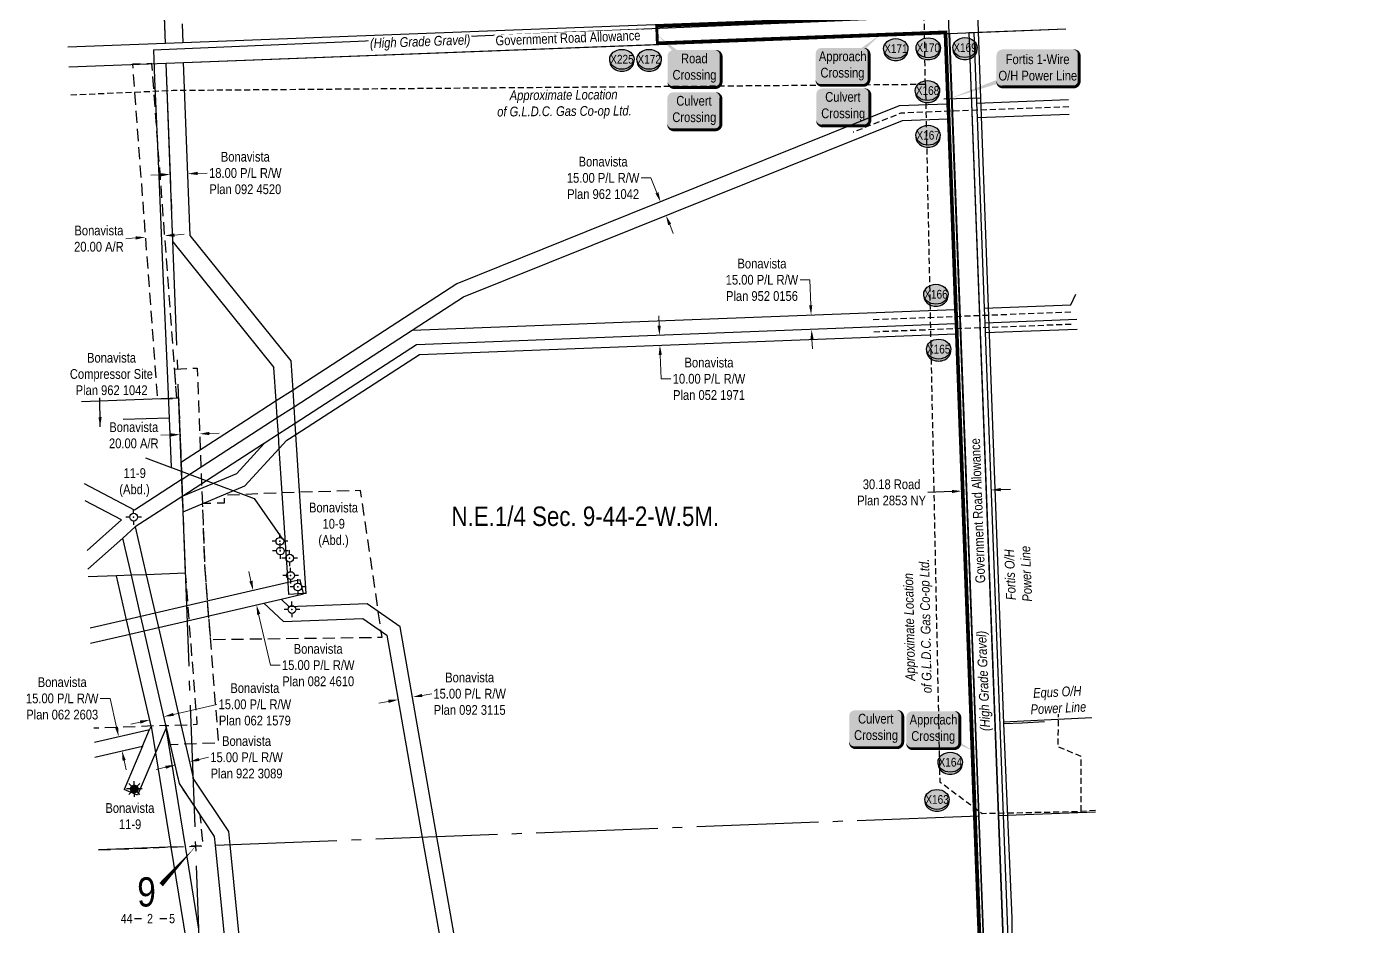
# Model space of a CAD drawing. Extents: x 683901 to 697439, y 5834844 to 5859401.
# Drawn here: x 686564 to 687942, y 5851086 to 5852010 of the extents above; entities that cross this region are included whole.
import ezdxf
from ezdxf.enums import TextEntityAlignment as Align

# ---------------------------------------------------------------- set-up
doc = ezdxf.new("R2010")
doc.units = 0
doc.header["$LTSCALE"] = 5
doc.header["$PDSIZE"] = 0.5
for name, pattern in [('foc-ACCESSROAD', [3.75, 2.5, -1.25]), ('foc-QUARTERLINE', [33, 25, -3, 2, -3]), ('UG_PIPE', [1.875, 1.25, -0.625])]:
    doc.linetypes.add(name, pattern=pattern)
doc.layers.get('Defpoints').update_dxf_attribs({"color": 9})
for name, color, linetype in [('10', 1, 'Continuous'), ('9', 3, 'Continuous'), ('AS-PIPE-UG', 44, 'UG_PIPE'), ('AS-PIPE-UG-T', 44, 'Continuous'), ('AS-POWER', 104, 'foc-POWER'), ('AS-POWER-T', 104, 'Continuous'), ('AS-TELEPHONE', 224, 'foc-TEL'), ('C-SYMBOL', 7, 'Continuous'), ('CG-NOTES', 7, 'Continuous'), ('F-AR', 190, 'foc-ACCESSROAD'), ('F-RW', 190, 'Continuous'), ('F-WS', 190, 'foc-ACCESSROAD'), ('F-WS-S', 190, 'Continuous'), ('L-QSEC', 8, 'foc-QUARTERLINE'), ('L-ROAD-T', 7, 'Continuous'), ('L-SEC', 7, 'Continuous'), ('L-SECLBL', 7, 'Continuous'), ('L-TITLEDB', 4, 'Continuous'), ('L-TITLEDB-T', 4, 'Continuous'), ('P-CROSSINGS', 250, 'Continuous')]:
    doc.layers.add(name, color=color, linetype=linetype)
for name, color, linetype, lineweight in [('F-AR-T', 190, 'Continuous', 9), ('F-RW-T', 190, 'Continuous', 9), ('F-WS-T', 190, 'Continuous', 9), ('T-TEXT', 48, 'Continuous', 18)]:
    doc.layers.add(name, color=color, linetype=linetype, lineweight=lineweight)
doc.layers.add('oil_and_gas_wells_pt', color=7, linetype='Continuous', true_color=0xfc3d16)
doc.layers.add('P-PROPOSED-WL4', color=7, linetype='Continuous', true_color=0x5b5bc8)
doc.styles.add('175L', font='ARIALN.TTF', dxfattribs={"height": 20})
doc.styles.add('80', font='ARIALN.TTF', dxfattribs={"height": 10})
doc.styles.add('80CG', font='ARIALN.TTF', dxfattribs={"height": 10})
doc.styles.add('80L', font='ARIALN.TTF', dxfattribs={"height": 10})
doc.styles.add('80LS', font='ARIALNI.TTF', dxfattribs={"height": 10})
doc.styles.add('Crossing', font='ARIALN.TTF', dxfattribs={"height": 10})
doc.styles.add('foc-LtypeFont', font='ARIALN.TTF', dxfattribs={"height": 7.35})
doc.styles.add('SIMPLEX', font='ARIALN.TTF')
doc.linetypes.add('foc-POWER', pattern='A,6,-1,["P",foc-LtypeFont,S=0.2,R=0,X=-0.625,Y=-0.75],-1.24,4', length=12.24)
doc.linetypes.add('foc-TEL', pattern='A,2,-1,["T",foc-LtypeFont,S=0.2,R=0,X=-0.425,Y=-0.75],-1.24,8', length=12.24)
doc.linetypes.add('foc-TEL-NOLINE', pattern='A,0,-2,["T",foc-LtypeFont,S=0.2,R=0,X=-0.425,Y=-0.75],-10.24', length=12.24)
doc.dimstyles.new('Compass 5 000', dxfattribs={"dimscale": 5, "dimtxt": 9, "dimasz": 2, "dimexe": 0.2, "dimexo": 0.0625, "dimgap": 0.5, "dimtad": 0, "dimtih": 1, "dimtoh": 1, "dimzin": 0, "dimdsep": 46, "dimtxsty": '80CG', "dimcen": 0.1, "dimse1": 1, "dimse2": 1, "dimclrd": 256, "dimclrt": 256, "dimaunit": 1, "dimadec": 4, "dimazin": 0, "dimtfac": 0.06, "dimtofl": 0, "dimtmove": 0, "dimatfit": 1, "dimfxl": 0.2, "dimtolj": 1, "dimtzin": 0, "dimlwd": -1, "dimarcsym": 0})

# ---------------------------------------------------------------- blocks, each defined once
blk = doc.blocks.new('L-SECLBL')
at = {"layer": '9', "color": 7}
for p, q in [((-5.1, -27.8), (-12.3, -27.8)), ((20.7, -27.8), (13.5, -27.8))]:
    blk.add_line(p, q, dxfattribs=at)
at = {"layer": '10', "color": 2, "style": 'SIMPLEX'}
blk.add_attdef('SEC', text='', height=30, dxfattribs=at).set_placement((0, 0), align=Align.MIDDLE)
at = {"layer": '10', "color": 5, "style": '80L'}
blk.add_attdef('TWP', text='', height=9.5, dxfattribs=at).set_placement((-14.4, -27.4), align=Align.MIDDLE_RIGHT)
blk.add_attdef('RGE', text='', height=9.5, dxfattribs=at).set_placement((3.6, -27.4), align=Align.MIDDLE_CENTER)
blk.add_attdef('MER', text='', height=9.5, dxfattribs=at).set_placement((23.2, -27.4), align=Align.MIDDLE_LEFT)
blk = doc.blocks.new('*U938')
h = blk.add_hatch(color=59)
edge = h.paths.add_edge_path()
edge.add_line((-21.5, -20), (21.5, -20))
edge.add_arc((21.5, -14), 6, 270, 360)
edge.add_line((27.5, -14), (27.5, 12.5))
edge.add_arc((21.5, 12.5), 6, 0, 90)
edge.add_line((21.5, 18.5), (-21.5, 18.5))
edge.add_arc((-21.5, 12.5), 6, 90, 180)
edge.add_line((-27.5, 12.5), (-27.5, -14))
edge.add_arc((-21.5, -14), 6, 180, 270)
at = {"color": 1, "flags": 128}
blk.add_lwpolyline([(-38.4, 34.4, 0, 7.5, 0), (0, 0, 0, 0, 0)], format="xyseb", dxfattribs=at)
blk.add_lwpolyline([(-21.5, -20, 3, 3, 0), (21.5, -20, 3, 3, 0.414214), (27.5, -14, 3, 3, 0), (27.5, 12.5, 3, 0, 0.414214), (21.5, 18.5, 0, 0, 0), (-21.5, 18.5, 0, 0, 0.414214), (-27.5, 12.5, 0, 0, 0), (-27.5, -14, 0, 3, 0.414214)], format="xyseb", close=True, dxfattribs=at)
at = {"color": 1, "style": '80'}
blk.add_attdef('ENTER_TEXT_001', (-36, -5), '', height=10, dxfattribs=at)
blk = doc.blocks.new('*U939')
h = blk.add_hatch(color=254)
edge = h.paths.add_edge_path()
edge.add_line((-21.5, -20), (21.5, -20))
edge.add_arc((21.5, -14), 6, 270, 360)
edge.add_line((27.5, -14), (27.5, 12.5))
edge.add_arc((21.5, 12.5), 6, 0, 90)
edge.add_line((21.5, 18.5), (-21.5, 18.5))
edge.add_arc((-21.5, 12.5), 6, 90, 180)
edge.add_line((-27.5, 12.5), (-27.5, -14))
edge.add_arc((-21.5, -14), 6, 180, 270)
at = {"color": 160, "flags": 128}
blk.add_lwpolyline([(-21.5, -20, 3, 3, 0), (21.5, -20, 3, 3, 0.414214), (27.5, -14, 3, 3, 0), (27.5, 12.5, 3, 0, 0.414214), (21.5, 18.5, 0, 0, 0), (-21.5, 18.5, 0, 0, 0.414214), (-27.5, 12.5, 0, 0, 0), (-27.5, -14, 0, 3, 0.414214)], format="xyseb", close=True, dxfattribs=at)
at = {"color": 160, "style": '80'}
blk.add_attdef('ENTER_TEXT_001', (-26.8, -4.9), '', height=10, dxfattribs=at)
blk = doc.blocks.new('*U940')
h = blk.add_hatch(color=59)
edge = h.paths.add_edge_path()
edge.add_line((-21.5, -20), (21.5, -20))
edge.add_arc((21.5, -14), 6, 270, 360)
edge.add_line((27.5, -14), (27.5, 12.5))
edge.add_arc((21.5, 12.5), 6, 0, 90)
edge.add_line((21.5, 18.5), (-21.5, 18.5))
edge.add_arc((-21.5, 12.5), 6, 90, 180)
edge.add_line((-27.5, 12.5), (-27.5, -14))
edge.add_arc((-21.5, -14), 6, 180, 270)
at = {"color": 1, "flags": 128}
blk.add_lwpolyline([(39.3, 32.3, 0, 7.5, 0), (0, 0, 0, 0, 0)], format="xyseb", dxfattribs=at)
blk.add_lwpolyline([(-21.5, -20, 3, 3, 0), (21.5, -20, 3, 3, 0.414214), (27.5, -14, 3, 3, 0), (27.5, 12.5, 3, 0, 0.414214), (21.5, 18.5, 0, 0, 0), (-21.5, 18.5, 0, 0, 0.414214), (-27.5, 12.5, 0, 0, 0), (-27.5, -14, 0, 3, 0.414214)], format="xyseb", close=True, dxfattribs=at)
at = {"color": 1, "style": '80'}
blk.add_attdef('ENTER_TEXT_001', (-36, -5), '', height=10, dxfattribs=at)
blk = doc.blocks.new('*U957')
h = blk.add_hatch(color=254)
edge = h.paths.add_edge_path()
edge.add_line((-21.5, -20), (21.5, -20))
edge.add_arc((21.5, -14), 6, 270, 360)
edge.add_line((27.5, -14), (27.5, 12.5))
edge.add_arc((21.5, 12.5), 6, 0, 90)
edge.add_line((21.5, 18.5), (-21.5, 18.5))
edge.add_arc((-21.5, 12.5), 6, 90, 180)
edge.add_line((-27.5, 12.5), (-27.5, -14))
edge.add_arc((-21.5, -14), 6, 180, 270)
at = {"color": 160, "flags": 128}
blk.add_lwpolyline([(-21.5, -20, 3, 3, 0), (21.5, -20, 3, 3, 0.414214), (27.5, -14, 3, 3, 0), (27.5, 12.5, 3, 0, 0.414214), (21.5, 18.5, 0, 0, 0), (-21.5, 18.5, 0, 0, 0.414214), (-27.5, 12.5, 0, 0, 0), (-27.5, -14, 0, 3, 0.414214)], format="xyseb", close=True, dxfattribs=at)
at = {"color": 160, "style": '80'}
blk.add_attdef('ENTER_TEXT_001', (-26.8, -4.9), '', height=10, dxfattribs=at)
blk = doc.blocks.new('*U958')
h = blk.add_hatch(color=59)
edge = h.paths.add_edge_path()
edge.add_line((-21.5, -20), (21.5, -20))
edge.add_arc((21.5, -14), 6, 270, 360)
edge.add_line((27.5, -14), (27.5, 12.5))
edge.add_arc((21.5, 12.5), 6, 0, 90)
edge.add_line((21.5, 18.5), (-21.5, 18.5))
edge.add_arc((-21.5, 12.5), 6, 90, 180)
edge.add_line((-27.5, 12.5), (-27.5, -14))
edge.add_arc((-21.5, -14), 6, 180, 270)
at = {"color": 1, "flags": 128}
blk.add_lwpolyline([(-21.5, -20, 3, 3, 0), (21.5, -20, 3, 3, 0.414214), (27.5, -14, 3, 3, 0), (27.5, 12.5, 3, 0, 0.414214), (21.5, 18.5, 0, 0, 0), (-21.5, 18.5, 0, 0, 0.414214), (-27.5, 12.5, 0, 0, 0), (-27.5, -14, 0, 3, 0.414214)], format="xyseb", close=True, dxfattribs=at)
blk.add_lwpolyline([(41.5, -22.5, 0, 7.5, 0), (0, 0, 0, 0, 0)], format="xyseb", dxfattribs=at)
at = {"color": 1, "style": '80'}
blk.add_attdef('ENTER_TEXT_001', (-36, -5), '', height=10, dxfattribs=at)
blk = doc.blocks.new('*U959')
h = blk.add_hatch(color=254)
edge = h.paths.add_edge_path()
edge.add_line((-21.5, -20), (21.5, -20))
edge.add_arc((21.5, -14), 6, 270, 360)
edge.add_line((27.5, -14), (27.5, 12.5))
edge.add_arc((21.5, 12.5), 6, 0, 90)
edge.add_line((21.5, 18.5), (-21.5, 18.5))
edge.add_arc((-21.5, 12.5), 6, 90, 180)
edge.add_line((-27.5, 12.5), (-27.5, -14))
edge.add_arc((-21.5, -14), 6, 180, 270)
at = {"color": 160, "flags": 128}
blk.add_lwpolyline([(-21.5, -20, 3, 3, 0), (21.5, -20, 3, 3, 0.414214), (27.5, -14, 3, 3, 0), (27.5, 12.5, 3, 0, 0.414214), (21.5, 18.5, 0, 0, 0), (-21.5, 18.5, 0, 0, 0.414214), (-27.5, 12.5, 0, 0, 0), (-27.5, -14, 0, 3, 0.414214)], format="xyseb", close=True, dxfattribs=at)
at = {"color": 160, "style": '80'}
blk.add_attdef('ENTER_TEXT_001', (-26.8, -4.9), '', height=10, dxfattribs=at)
blk = doc.blocks.new('*D1161')
at = {"layer": 'Defpoints', "color": 0, "transparency": 16777216}
for p in [(686721.6, 5851593.8), (686721.7, 5851591.1), (686741.6, 5851594.5)]:
    blk.add_point(p, dxfattribs=at)
at = {"layer": 'F-AR-T', "transparency": 16777216}
for p, q in [((686711.8, 5851590.7), (686701.8, 5851590.3)), ((686751.7, 5851592.2), (686761.7, 5851592.6))]:
    blk.add_line(p, q, dxfattribs=at)
for points in [[(686711.7, 5851592.4), (686711.8, 5851589), (686721.7, 5851591.1)], [(686751.7, 5851593.9), (686751.8, 5851590.5), (686741.7, 5851591.8)]]:
    blk.add_solid(points, dxfattribs=at)
at = {"layer": 'F-AR-T', "transparency": 16777216, "insert": (686674, 5851590.3), "char_height": 10, "attachment_point": 5, "style": '80CG'}
blk.add_mtext('\\A1;Bonavista\\P20.00 A/R', dxfattribs=at)
blk = doc.blocks.new('*D1188')
at = {"layer": 'Defpoints', "color": 0, "transparency": 16777216}
for p in [(686711.4, 5851861.4), (686729.4, 5851862.1), (686729.5, 5851859)]:
    blk.add_point(p, dxfattribs=at)
at = {"layer": 'F-RW-T', "transparency": 16777216}
for p, q in [((686701.5, 5851857.9), (686691.6, 5851857.5)), ((686739.5, 5851859.4), (686749.5, 5851859.7))]:
    blk.add_line(p, q, dxfattribs=at)
for points in [[(686701.5, 5851859.6), (686701.6, 5851856.2), (686711.5, 5851858.3)], [(686739.5, 5851861), (686739.6, 5851857.7), (686729.5, 5851859)]]:
    blk.add_solid(points, dxfattribs=at)
at = {"layer": 'F-RW-T', "transparency": 16777216, "insert": (686788.6, 5851859.7), "char_height": 10, "attachment_point": 5, "style": '80CG'}
blk.add_mtext('\\A1;Bonavista\\P18.00 P/L R/W\\PPlan 092 4520', dxfattribs=at)
blk = doc.blocks.new('*D1189')
at = {"layer": 'Defpoints', "color": 0, "transparency": 16777216}
for p in [(687215.2, 5851830), (687224.9, 5851833.9), (687230.5, 5851820)]:
    blk.add_point(p, dxfattribs=at)
at = {"layer": 'F-RW-T', "transparency": 16777216}
for p, q in [((687205.3, 5851854.7), (687195.3, 5851854.7)), ((687211.5, 5851839.3), (687205.3, 5851854.7)), ((687224.6, 5851806.8), (687228.3, 5851797.6))]:
    blk.add_line(p, q, dxfattribs=at)
for points in [[(687213.1, 5851839.9), (687210, 5851838.7), (687215.2, 5851830)], [(687226.1, 5851807.5), (687223, 5851806.2), (687220.8, 5851816.1)]]:
    blk.add_solid(points, dxfattribs=at)
at = {"layer": 'F-RW-T', "transparency": 16777216, "insert": (687156.2, 5851854.7), "char_height": 10, "attachment_point": 5, "style": '80CG'}
blk.add_mtext('\\A1;Bonavista\\P15.00 P/L R/W\\PPlan 962 1042', dxfattribs=at)
blk = doc.blocks.new('*D1190')
at = {"layer": 'Defpoints', "color": 0, "transparency": 16777216}
for p in [(687352.4, 5851713.3), (687369.9, 5851713.9), (687352.9, 5851698.3)]:
    blk.add_point(p, dxfattribs=at)
at = {"layer": 'F-RW-T', "transparency": 16777216}
for p, q in [((687368.5, 5851750), (687358.5, 5851750)), ((687369.5, 5851723.9), (687368.5, 5851750)), ((687370.8, 5851689), (687371.2, 5851679))]:
    blk.add_line(p, q, dxfattribs=at)
for points in [[(687371.1, 5851724), (687367.8, 5851723.9), (687369.9, 5851713.9)], [(687372.5, 5851689), (687369.2, 5851688.9), (687370.4, 5851699)]]:
    blk.add_solid(points, dxfattribs=at)
at = {"layer": 'F-RW-T', "transparency": 16777216, "insert": (687319.4, 5851750), "char_height": 10, "attachment_point": 5, "style": '80CG'}
blk.add_mtext('\\A1;Bonavista\\P15.00 P/L R/W\\PPlan 952 0156', dxfattribs=at)
blk = doc.blocks.new('*D1191')
at = {"layer": 'Defpoints', "color": 0, "transparency": 16777216}
for p in [(687240.1, 5851693.9), (687240.5, 5851683.9), (687214.5, 5851682.9)]:
    blk.add_point(p, dxfattribs=at)
at = {"layer": 'F-RW-T', "transparency": 16777216}
for p, q in [((687213.8, 5851702.9), (687213.4, 5851712.9)), ((687214.9, 5851673), (687215.9, 5851648.3)), ((687215.9, 5851648.3), (687225.9, 5851648.3))]:
    blk.add_line(p, q, dxfattribs=at)
for points in [[(687215.4, 5851703), (687212.1, 5851702.9), (687214.2, 5851692.9)], [(687216.6, 5851673), (687213.3, 5851672.9), (687214.5, 5851682.9)]]:
    blk.add_solid(points, dxfattribs=at)
at = {"layer": 'F-RW-T', "transparency": 16777216, "insert": (687265, 5851648.3), "char_height": 10, "attachment_point": 5, "style": '80CG'}
blk.add_mtext('\\A1;Bonavista\\P10.00 P/L R/W\\PPlan 052 1971', dxfattribs=at)
blk = doc.blocks.new('*D1192')
at = {"layer": 'Defpoints', "color": 0, "transparency": 16777216}
for p in [(686946.7, 5851312.1), (686960.4, 5851321.3), (686961.5, 5851314.7)]:
    blk.add_point(p, dxfattribs=at)
at = {"layer": 'F-RW-T', "transparency": 16777216}
for p, q in [((686935.7, 5851317), (686925.9, 5851315.3)), ((686970.2, 5851323), (686980.1, 5851324.8))]:
    blk.add_line(p, q, dxfattribs=at)
for points in [[(686935.4, 5851318.6), (686936, 5851315.4), (686945.6, 5851318.7)], [(686969.9, 5851324.7), (686970.5, 5851321.4), (686960.4, 5851321.3)]]:
    blk.add_solid(points, dxfattribs=at)
at = {"layer": 'F-RW-T', "transparency": 16777216, "insert": (687019.1, 5851324.8), "char_height": 10, "attachment_point": 5, "style": '80CG'}
blk.add_mtext('\\A1;Bonavista\\P15.00 P/L R/W\\PPlan 092 3115', dxfattribs=at)
blk = doc.blocks.new('*D1193')
at = {"layer": 'Defpoints', "color": 0, "transparency": 16777216}
for p in [(686761.2, 5851422.6), (686800.1, 5851416.1), (686764.6, 5851407.9)]:
    blk.add_point(p, dxfattribs=at)
at = {"layer": 'F-RW-T', "transparency": 16777216}
for p, q in [((686794.4, 5851440.5), (686792.2, 5851450.3)), ((686802.3, 5851406.4), (686814.4, 5851354.2)), ((686814.4, 5851354.2), (686824.4, 5851354.2))]:
    blk.add_line(p, q, dxfattribs=at)
for points in [[(686796, 5851440.9), (686792.8, 5851440.1), (686796.7, 5851430.8)], [(686804, 5851406.8), (686800.7, 5851406), (686800.1, 5851416.1)]]:
    blk.add_solid(points, dxfattribs=at)
at = {"layer": 'F-RW-T', "transparency": 16777216, "insert": (686863.5, 5851354.2), "char_height": 10, "attachment_point": 5, "style": '80CG'}
blk.add_mtext('\\A1;Bonavista\\P15.00 P/L R/W\\PPlan 082 4610', dxfattribs=at)
blk = doc.blocks.new('*D1194')
at = {"layer": 'Defpoints', "color": 0, "transparency": 16777216}
for p in [(686730.6, 5851258), (686715.8, 5851254.5), (686731.3, 5851255)]:
    blk.add_point(p, dxfattribs=at)
at = {"layer": 'F-RW-T', "transparency": 16777216}
for p, q in [((686741.1, 5851257.3), (686750.8, 5851259.5)), ((686706.7, 5851249.3), (686697, 5851247.1))]:
    blk.add_line(p, q, dxfattribs=at)
for points in [[(686740.7, 5851258.9), (686741.4, 5851255.7), (686731.3, 5851255)], [(686706.4, 5851250.9), (686707.1, 5851247.7), (686716.5, 5851251.6)]]:
    blk.add_solid(points, dxfattribs=at)
at = {"layer": 'F-RW-T', "transparency": 16777216, "insert": (686789.9, 5851259.5), "char_height": 10, "attachment_point": 5, "style": '80CG'}
blk.add_mtext('\\A1;Bonavista\\P15.00 P/L R/W\\PPlan 922 3089', dxfattribs=at)
blk = doc.blocks.new('*D1195')
at = {"layer": 'Defpoints', "color": 0, "transparency": 16777216}
for p in [(686685, 5851321.5), (686699.6, 5851324.8), (686705, 5851301.3)]:
    blk.add_point(p, dxfattribs=at)
at = {"layer": 'F-RW-T', "transparency": 16777216}
for p, q in [((686714.7, 5851303.6), (686759.3, 5851313.9)), ((686680.6, 5851295.7), (686670.9, 5851293.5))]:
    blk.add_line(p, q, dxfattribs=at)
for points in [[(686680.3, 5851297.3), (686681, 5851294.1), (686690.4, 5851298)], [(686714.4, 5851305.2), (686715.1, 5851302), (686705, 5851301.3)]]:
    blk.add_solid(points, dxfattribs=at)
at = {"layer": 'F-RW-T', "transparency": 16777216, "insert": (686798.4, 5851313.9), "char_height": 10, "attachment_point": 5, "style": '80CG'}
blk.add_mtext('\\A1;Bonavista\\P15.00 P/L R/W\\PPlan 062 1579', dxfattribs=at)
blk = doc.blocks.new('*D1307')
at = {"layer": 'Defpoints', "color": 0, "transparency": 16777216}
for p in [(686685.9, 5851793.8), (686686.1, 5851791.6), (686706, 5851793.1)]:
    blk.add_point(p, dxfattribs=at)
at = {"layer": 'F-RW-T', "transparency": 16777216}
for p, q in [((686715.8, 5851796), (686725.8, 5851796.8)), ((686675.9, 5851793), (686666, 5851792.3))]:
    blk.add_line(p, q, dxfattribs=at)
for points in [[(686675.8, 5851794.7), (686676.1, 5851791.4), (686685.9, 5851793.8)], [(686715.7, 5851797.7), (686715.9, 5851794.4), (686705.8, 5851795.3)]]:
    blk.add_solid(points, dxfattribs=at)
at = {"layer": 'F-RW-T', "transparency": 16777216, "insert": (686638.2, 5851792.3), "char_height": 10, "attachment_point": 5, "style": '80CG'}
blk.add_mtext('\\A1;Bonavista\\P20.00 A/R', dxfattribs=at)
blk = doc.blocks.new('*D1337')
at = {"layer": 'Defpoints', "color": 0, "transparency": 16777216}
for p in [(686649.3, 5851278.7), (686658.5, 5851280.8), (686652.7, 5851264)]:
    blk.add_point(p, dxfattribs=at)
at = {"layer": 'F-RW-T', "transparency": 16777216}
for p, q in [((686649.6, 5851320), (686639.6, 5851320)), ((686656.3, 5851290.5), (686649.6, 5851320)), ((686664.1, 5851256.4), (686666.3, 5851246.7))]:
    blk.add_line(p, q, dxfattribs=at)
for points in [[(686657.9, 5851290.9), (686654.7, 5851290.2), (686658.5, 5851280.8)], [(686665.7, 5851256.8), (686662.5, 5851256), (686661.9, 5851266.2)]]:
    blk.add_solid(points, dxfattribs=at)
at = {"layer": 'F-RW-T', "transparency": 16777216, "insert": (686600.5, 5851320), "char_height": 10, "attachment_point": 5, "style": '80CG'}
blk.add_mtext('\\A1;Bonavista\\P15.00 P/L R/W\\PPlan 062 2603', dxfattribs=at)
blk = doc.blocks.new('*D1122')
at = {"layer": 'Defpoints', "color": 0, "transparency": 16777216}
for p in [(687524.4, 5851540.1), (687524.7, 5851533), (687554.5, 5851541.3)]:
    blk.add_point(p, dxfattribs=at)
at = {"layer": 'L-TITLEDB-T', "transparency": 16777216}
for p, q in [((687514.7, 5851532.6), (687489.9, 5851531.6)), ((687564.8, 5851534.5), (687574.8, 5851534.9))]:
    blk.add_line(p, q, dxfattribs=at)
for points in [[(687514.6, 5851534.2), (687514.7, 5851530.9), (687524.7, 5851533)], [(687564.7, 5851536.2), (687564.8, 5851532.8), (687554.8, 5851534.1)]]:
    blk.add_solid(points, dxfattribs=at)
at = {"layer": 'L-TITLEDB-T', "transparency": 16777216, "insert": (687452.6, 5851531.6), "char_height": 10, "attachment_point": 5, "style": '80CG'}
blk.add_mtext('\\A1;30.18 Road\\PPlan 2853 NY', dxfattribs=at)
blk = doc.blocks.new('*U885')
h = blk.add_hatch(color=255)
edge = h.paths.add_edge_path()
edge.add_line((-36.5, -20), (36.5, -20))
edge.add_arc((36.5, -14), 6, 270, 360)
edge.add_line((42.5, -14), (42.5, 12.5))
edge.add_arc((36.5, 12.5), 6, 0, 90)
edge.add_line((36.5, 18.5), (-36.5, 18.5))
edge.add_arc((-36.5, 12.5), 6, 90, 180)
edge.add_line((-42.5, 12.5), (-42.5, -14))
edge.add_arc((-36.5, -14), 6, 180, 270)
at = {"color": 104, "flags": 128}
blk.add_lwpolyline([(-36.5, -20, 3, 3, 0), (36.5, -20, 3, 3, 0.414214), (42.5, -14, 3, 3, 0), (42.5, 12.5, 3, 0, 0.414214), (36.5, 18.5, 0, 0, 0), (-36.5, 18.5, 0, 0, 0.414214), (-42.5, 12.5, 0, 0, 0), (-42.5, -14, 0, 3, 0.414214)], format="xyseb", close=True, dxfattribs=at)
blk.add_lwpolyline([(-92.3, -32.5, 0, 7.5, 0), (0, 0, 0, 0, 0)], format="xyseb", dxfattribs=at)
at = {"color": 104, "style": '80'}
blk.add_attdef('ENTER_TEXT_001', (-26.8, -4.9), '', height=10, dxfattribs=at)
blk = doc.blocks.new('xing2')
h = blk.add_hatch(color=50)
h.dxf.hatch_style = 1
edge = h.paths.add_edge_path()
edge.add_ellipse((0, 0), major_axis=(-12.5, 0), ratio=0.816297, start_angle=0, end_angle=360)
h = blk.add_hatch(color=250)
h.dxf.hatch_style = 1
edge = h.paths.add_edge_path()
edge.add_ellipse((0, -2), major_axis=(-12.5, 0), ratio=0.816297, start_angle=0, end_angle=180)
edge.add_line((12.5, -2), (12.5, 0))
edge.add_ellipse((0, 0), major_axis=(-12.5, 0), ratio=0.816297, start_angle=0, end_angle=180, ccw=False)
edge.add_line((-12.5, 0), (-12.5, -2))
at = {"color": 250}
blk.add_ellipse((0, 0), major_axis=(-12.5, 0), ratio=0.816297, dxfattribs=at)
blk.add_ellipse((0, -2), major_axis=(-12.5, 0), ratio=0.816297, start_param=0, end_param=3.141593, dxfattribs=at)
at = {"color": 250, "style": 'Crossing'}
blk.add_attdef('CROSSING', text='', height=9, dxfattribs=at).set_placement((0.1, 0), align=Align.MIDDLE_CENTER)
at = {"color": 250, "style": 'Crossing', "flags": 1}
for tag, p in [('OWNER', (0.1, -12.5)), ('DESCRIPTION', (0.1, -25.8)), ('LOCATION', (0.1, -39.3)), ('DWG_REF', (0.1, -52.8))]:
    blk.add_attdef(tag, text='', height=9, dxfattribs=at).set_placement(p, align=Align.MIDDLE_CENTER)
blk = doc.blocks.new('GAS')
h = blk.add_hatch(color=255)
h.dxf.hatch_style = 1
edge = h.paths.add_edge_path()
edge.add_arc((0, 0), 0.9, 0, 360)
for p, q in [((-0.81, 0), (-1.62, 0)), ((-0.57, 0.57), (-1.14, 1.14)), ((0, 0.81), (0, 1.62)), ((0.57, 0.57), (1.14, 1.14)), ((1.62, 0), (0.81, 0)), ((-0.57, -0.57), (-1.14, -1.14)), ((0, -0.81), (0, -1.62)), ((1.14, -1.14), (0.57, -0.57))]:
    blk.add_line(p, q)
blk.add_circle((0, 0), 0.8)
blk = doc.blocks.new('GABD')
for p, q in [((-0.81, 0), (-1.62, 0)), ((0, 0.81), (0, 1.62)), ((1.62, 0), (0.81, 0)), ((0, -0.81), (0, -1.62))]:
    blk.add_line(p, q)
blk.add_circle((0, 0), 0.8)

msp = doc.modelspace()

# ---------------------------------------------------------------- linework, layer by layer
at = {"layer": 'AS-PIPE-UG', "flags": 128}
for points in [[(687487.316, 5851950.641), (687485.809, 5852038.927), (687474.938, 5852044.042), (687449.023, 5852163.222), (687432.845, 5852252.646), (687419.733, 5852337.27), (687394.789, 5852445.998), (687397.207, 5852502.013), (687415.512, 5852623.435), (687430.963, 5852816.197), (687419.712, 5852882.324), (687421.838, 5852921.086), (687391.913, 5853037.853), (687385.724, 5853119.739), (687360.165, 5853213.278), (687378.302, 5853246.318)], [(687487.316, 5851950.641), (686714.593, 5851944.356), (686608.308, 5851939.667)], [(687487.316, 5851950.641), (687502.107, 5851234.407), (687545.547, 5851201.929), (687647.468, 5851203.982)], [(687634.729, 5851927.779), (687462.043, 5851921.229), (687413.248, 5851901.6)], [(687636.694, 5851716.746), (687433.515, 5851708.889)], [(687637.177, 5851704.255), (687433.998, 5851696.399)], [(687647.468, 5851203.982), (687647.408, 5851260.385), (687623.759, 5851270.275), (687624.272, 5851320.481)], [(687662.044, 5851204.949), (687647.468, 5851203.982)]]:
    msp.add_lwpolyline(points, dxfattribs=at)
at = {"layer": 'AS-POWER', "flags": 128}
for points in [[(687656.506, 5848783.799), (687655.405, 5848812.127), (687652.188, 5848898.122), (687650.894, 5848934.137), (687602.36, 5850389.725), (687597.744, 5850514.181), (687597.522, 5850520.208), (687592.664, 5850658.212), (687586.102, 5850725.644), (687579.522, 5850793.262), (687576.138, 5850936.908), (687576.447, 5851094.407), (687567.763, 5851294.202), (687558.624, 5851544.406), (687544.224, 5851936.64), (687541.111, 5852024.637), (687528.985, 5852367.433), (687528.84, 5852371.451), (687517.795, 5852677.411), (687517.672, 5852680.82), (687495.641, 5853240.726), (687462.27, 5854106.157), (687439.338, 5854726.119), (687419.519, 5855269.071)], [(686694.138, 5851986.377), (686798.684, 5851990.816), (686904.604, 5851995.314), (687010.546, 5851999.812), (687116.568, 5852004.314), (687222.674, 5852008.818), (687328.677, 5852013.321), (687434.603, 5852017.819), (687541.111, 5852024.637)], [(686694.138, 5851986.377), (686695.411, 5851956.484), (686699.666, 5851856.496), (686703.92, 5851756.508), (686708.174, 5851656.522), (686710.246, 5851607.833)], [(687544.224, 5851936.64), (687506.278, 5851935.588)], [(686710.246, 5851607.833), (686663.227, 5851606.532)], [(686710.246, 5851607.833), (686712.387, 5851557.538)], [(686686.056, 5851567.167), (686797.853, 5851525.38), (686826.729, 5851483.765)], [(687567.696, 5851296.031), (687658.433, 5851300.503)], [(687567.763, 5851294.202), (687586.702, 5851294.948)], [(687586.702, 5851294.948), (687609.645, 5851296.138)]]:
    msp.add_lwpolyline(points, dxfattribs=at)
at = {"layer": 'AS-TELEPHONE', "linetype": 'foc-TEL-NOLINE', "flags": 128}
for points in [[(687942.215, 5840672.176), (687910.849, 5841483.054), (687848.212, 5843112.381), (687786.621, 5844721.086), (687730.801, 5846190.68), (687715.753, 5846190.106), (687698.772, 5846639.392), (687713.735, 5846639.968), (687694.216, 5847153.865), (687690.774, 5847245.489), (687675.615, 5847244.884), (687667.977, 5847449.231), (687678.143, 5847449.762), (687683.095, 5847449.952), (687632.86, 5848787.367), (687572.447, 5850395.069), (687511.895, 5852003.159), (687450.353, 5853631.115), (687358.022, 5856062.335), (687265.59, 5858494.225), (687262.737, 5858568.877)], [(686607.198, 5851968.915), (686707.127, 5851972.683), (687511.895, 5852003.159), (687631.709, 5852007.719)]]:
    msp.add_lwpolyline(points, dxfattribs=at)
at = {"layer": 'F-AR', "flags": 128}
for points in [[(686718.304, 5851628.441), (686692.639, 5851972.15), (686672.64, 5851971.393), (686698.306, 5851627.666)], [(686716.069, 5851658.377), (686739.181, 5851659.272), (686747.013, 5851452.311), (686760.836, 5851274.284), (686711.671, 5851272.369), (686707.093, 5851292.206), (686739.287, 5851293.46), (686727.234, 5851448.685), (686720.452, 5851628.524), (686718.304, 5851628.441)]]:
    msp.add_lwpolyline(points, close=True, dxfattribs=at)
at = {"layer": 'F-RW', "flags": 128}
for points in [[(686677.383, 5852756.482), (686706.364, 5851992.783)], [(686723.604, 5852013.135), (686724.353, 5851993.468)], [(686731.97, 5851795.702), (686725.132, 5851973.366)], [(686714.239, 5851789.007), (686707.127, 5851972.683)], [(687539.787, 5851931.659), (687634.447, 5851935.264)], [(687460.446, 5851928.663), (687182.794, 5851816.966)], [(687509.646, 5851930.516), (687460.446, 5851928.663)], [(687540.36, 5851916.682), (687635.013, 5851920.284)], [(687188.419, 5851803.073), (687463.631, 5851913.784)], [(687463.631, 5851913.784), (687510.218, 5851915.54)], [(687182.794, 5851816.966), (687005.882, 5851745.805)], [(686835.639, 5851666.764), (686731.97, 5851795.702)], [(687012.826, 5851732.426), (687188.419, 5851803.073)], [(686714.239, 5851789.007), (686818.06, 5851659.923)], [(687005.882, 5851745.805), (686837.596, 5851636.836)], [(686959.869, 5851698.14), (687012.826, 5851732.426)], [(687636.866, 5851724.253), (687642.005, 5851735.257)], [(686959.869, 5851698.14), (687517.659, 5851719.626)], [(687547.806, 5851720.798), (687636.866, 5851724.253)], [(686838.713, 5851619.7), (686959.869, 5851698.14)], [(687518.223, 5851704.647), (686964.566, 5851683.318)], [(687548.38, 5851705.816), (687642.979, 5851709.484)], [(687548.76, 5851695.827), (687643.356, 5851699.5)], [(686967.693, 5851673.433), (687518.612, 5851694.659)], [(686964.566, 5851683.318), (686839.828, 5851602.565)], [(686840.612, 5851591.151), (686967.693, 5851673.433)], [(686820.297, 5851625.634), (686818.06, 5851659.923)], [(686837.596, 5851636.836), (686835.639, 5851666.764)], [(686720.452, 5851628.524), (686620.264, 5851624.644)], [(686727.234, 5851448.685), (686720.452, 5851628.524)], [(686837.596, 5851636.836), (686820.297, 5851625.634)], [(686838.713, 5851619.7), (686837.596, 5851636.836)], [(686820.297, 5851625.634), (686789.891, 5851605.946)], [(686821.415, 5851608.5), (686820.297, 5851625.634)], [(686821.415, 5851608.5), (686838.713, 5851619.7)], [(686839.828, 5851602.565), (686838.713, 5851619.7)], [(686789.891, 5851605.946), (686722.937, 5851562.656)], [(686723.596, 5851545.168), (686821.415, 5851608.5)], [(686822.533, 5851591.363), (686821.415, 5851608.5)], [(686839.828, 5851602.565), (686822.533, 5851591.363)], [(686840.612, 5851591.151), (686839.828, 5851602.565)], [(686822.533, 5851591.363), (686808.107, 5851582.023)], [(686823.495, 5851576.611), (686822.533, 5851591.363)], [(686831.338, 5851585.153), (686840.612, 5851591.151)], [(686851.228, 5851427.958), (686840.612, 5851591.151)], [(686806.184, 5851580.777), (686724.254, 5851527.735)], [(686808.107, 5851582.023), (686779.443, 5851550.805)], [(686788.267, 5851538.24), (686823.495, 5851576.611)], [(686808.107, 5851582.023), (686806.184, 5851580.777)], [(686823.495, 5851576.611), (686831.338, 5851585.153)], [(686832.472, 5851439.024), (686823.495, 5851576.611)], [(686779.443, 5851550.805), (686724.254, 5851527.735)], [(686674.691, 5851513.472), (686623.462, 5851540.399)], [(686723.596, 5851545.168), (686674.691, 5851513.472)], [(686724.858, 5851511.739), (686788.267, 5851538.24)], [(686661.302, 5851503.563), (686624.118, 5851523.108)], [(686724.254, 5851527.735), (686675.468, 5851496.116)], [(686626.054, 5851472.103), (686661.302, 5851503.563)], [(686675.468, 5851496.116), (686662.699, 5851484.724)], [(686675.468, 5851496.116), (686686.768, 5851447.137)], [(686662.699, 5851484.724), (686626.791, 5851452.685)], [(686671.506, 5851446.553), (686662.699, 5851484.724)], [(686656.244, 5851445.969), (686627.088, 5851444.854)], [(686671.506, 5851446.553), (686656.244, 5851445.969)], [(686666.678, 5851400.725), (686656.244, 5851445.969)], [(686686.768, 5851447.137), (686671.506, 5851446.553)], [(686681.296, 5851404.102), (686671.506, 5851446.553)], [(686727.234, 5851448.685), (686686.768, 5851447.137)], [(686686.768, 5851447.137), (686695.961, 5851407.49)], [(686832.472, 5851439.024), (686728.501, 5851415.007)], [(686845.06, 5851441.932), (686832.472, 5851439.024)], [(686833.271, 5851426.782), (686832.472, 5851439.024)], [(686848.332, 5851427.769), (686845.06, 5851441.932)], [(686807.636, 5851417.87), (686825.293, 5851421.926)], [(686825.293, 5851421.926), (686848.437, 5851427.317)], [(686833.602, 5851414.267), (686825.293, 5851421.926)], [(686848.332, 5851427.769), (686833.271, 5851426.782)], [(686851.228, 5851427.958), (686848.332, 5851427.769)], [(686848.437, 5851427.317), (686848.332, 5851427.769)], [(686728.501, 5851415.007), (686695.961, 5851407.49)], [(686729.078, 5851399.677), (686807.636, 5851417.87)], [(686807.636, 5851417.87), (686827.977, 5851399.023)], [(686913.93, 5851417.282), (686833.602, 5851414.267)], [(686947.695, 5851393.541), (686913.93, 5851417.282)], [(686666.678, 5851400.725), (686629.092, 5851392.043)], [(686681.296, 5851404.102), (686666.678, 5851400.725)], [(686670.066, 5851386.035), (686666.678, 5851400.725)], [(686695.961, 5851407.49), (686681.296, 5851404.102)], [(686684.685, 5851389.408), (686681.296, 5851404.102)], [(686695.961, 5851407.49), (686699.334, 5851392.789)], [(686699.334, 5851392.789), (686729.078, 5851399.677)], [(686827.977, 5851399.023), (686909.457, 5851402.1)], [(686909.457, 5851402.1), (686934.001, 5851384.841)], [(686629.674, 5851376.709), (686670.066, 5851386.035)], [(686670.066, 5851386.035), (686684.685, 5851389.408)], [(686691.833, 5851291.655), (686670.066, 5851386.035)], [(686684.685, 5851389.408), (686699.334, 5851392.789)], [(686706.677, 5851294.052), (686684.685, 5851389.408)], [(686699.334, 5851392.789), (686735.14, 5851238.514)], [(686934.001, 5851384.841), (686970.364, 5851177.297)], [(686985.486, 5851177.88), (686947.695, 5851393.541)], [(686633.532, 5851275.065), (686690.25, 5851288.012)], [(686683.003, 5851270.969), (686690.25, 5851288.012)], [(686691.833, 5851291.655), (686690.25, 5851288.012)], [(686691.833, 5851291.655), (686696.344, 5851263.957)], [(686707.363, 5851289.835), (686696.344, 5851263.957)], [(686707.363, 5851289.835), (686706.677, 5851294.052)], [(686707.549, 5851290.27), (686706.677, 5851294.052)], [(686707.549, 5851290.27), (686707.363, 5851289.835)], [(686727.205, 5851167.931), (686707.363, 5851289.835)], [(686720.883, 5851232.454), (686707.549, 5851290.27)], [(686634.111, 5851259.816), (686683.003, 5851270.969)], [(686683.003, 5851270.969), (686664.082, 5851226.481)], [(686696.344, 5851263.957), (686677.885, 5851220.603)], [(686696.344, 5851263.957), (686712.08, 5851167.348)], [(686736.245, 5851209.43), (686720.883, 5851232.454)], [(686771.649, 5851183.332), (686735.155, 5851238.096)], [(686677.885, 5851220.603), (686664.082, 5851226.481)], [(686757.094, 5851178.124), (686736.245, 5851209.43)], [(686757.987, 5851169.117), (686757.094, 5851178.124)], [(686773.002, 5851169.694), (686771.649, 5851183.332)], [(686970.364, 5851177.297), (686982.555, 5851107.719)], [(686997.326, 5851110.312), (686985.486, 5851177.88)], [(686712.08, 5851167.348), (686745.607, 5850961.508)], [(686741.013, 5851083.103), (686727.205, 5851167.931)], [(686799.637, 5850749.637), (686757.987, 5851169.117)], [(686813.849, 5850758.278), (686773.002, 5851169.694)], [(686982.555, 5851107.719), (687044.098, 5850757.281)], [(687058.175, 5850763.834), (686997.326, 5851110.312)]]:
    msp.add_lwpolyline(points, dxfattribs=at)
at = {"layer": 'F-WS', "flags": 128}
for points in [[(686747.013, 5851452.311), (686752.584, 5851380.557), (686929.099, 5851382.884), (686907.004, 5851533.451), (686826.552, 5851531.306), (686766.925, 5851528.567), (686766.978, 5851520.557), (686744.441, 5851520.258), (686746.882, 5851452.304)], [(686742.18, 5851200.518), (686720.883, 5851232.454), (686707.093, 5851292.206), (686632.991, 5851289.319)], [(686637.732, 5851164.406), (686745.547, 5851168.605), (686742.18, 5851200.518)]]:
    msp.add_lwpolyline(points, dxfattribs=at)
at = {"layer": 'L-QSEC', "flags": 128}
for points in [[(686706.54, 5851992.804), (686645.284, 5853600.737)], [(686768.192, 5850363.762), (686707.305, 5851972.705)], [(687562.334, 5851199.913), (687662.093, 5851203.665)], [(687542.234, 5851199.157), (686637.731, 5851164.424)]]:
    msp.add_lwpolyline(points, dxfattribs=at)
at = {"layer": 'L-SEC', "flags": 128}
for points in [[(687511.258, 5852023.345), (687108.899, 5852008.074), (686706.54, 5851992.804)], [(686707.305, 5851972.705), (687109.662, 5851987.974), (687512.019, 5852003.243)], [(687512.019, 5852003.243), (687527.126, 5851601.201), (687542.234, 5851199.157)], [(687532.119, 5852004.004), (687631.707, 5852007.776)], [(687562.334, 5851199.913), (687547.226, 5851601.958), (687532.119, 5852004.004)], [(686706.54, 5851992.804), (686606.432, 5851989.021)], [(686607.198, 5851968.922), (686707.305, 5851972.705)], [(687542.234, 5851199.157), (687557.34, 5850797.114), (687572.447, 5850395.069)], [(687592.548, 5850395.82), (687577.441, 5850797.866), (687562.334, 5851199.913)]]:
    msp.add_lwpolyline(points, dxfattribs=at)
at = {"layer": 'L-SECLBL', "flags": 128}
msp.add_lwpolyline([(686737.747, 5851168.264, 0, 5, 0), (686702.109, 5851128.699, 0, 0, 0)], format="xyseb", dxfattribs=at)
at = {"layer": 'L-TITLEDB', "flags": 128}
for points in [[(687506.867, 5852002.967), (687511.895, 5852003.159)], [(687509.646, 5851930.516), (687506.867, 5852002.967)], [(687542.165, 5851199.297), (687511.895, 5852003.159)], [(687532.011, 5852003.926), (687537.041, 5852004.116)], [(687532.011, 5852003.926), (687562.273, 5851200.051)], [(687537.041, 5852004.116), (687539.787, 5851931.659)], [(687539.787, 5851931.659), (687540.36, 5851916.682)], [(687510.218, 5851915.54), (687509.646, 5851930.516)], [(687515.847, 5851767.418), (687510.218, 5851915.54)], [(687540.36, 5851916.682), (687547.806, 5851720.798)], [(687517.659, 5851719.626), (687515.847, 5851767.418)], [(687518.223, 5851704.647), (687517.659, 5851719.626)], [(687547.806, 5851720.798), (687548.38, 5851705.816)], [(687518.612, 5851694.659), (687518.223, 5851704.647)], [(687548.38, 5851705.816), (687548.76, 5851695.827)], [(687537.137, 5851199.133), (687518.612, 5851694.659)], [(687548.76, 5851695.827), (687567.302, 5851200.24)], [(687567.422, 5850394.874), (687537.137, 5851199.133)], [(687572.447, 5850395.07), (687542.165, 5851199.297)], [(687562.273, 5851200.051), (687592.548, 5850395.821)], [(687567.302, 5851200.24), (687597.573, 5850396.009)]]:
    msp.add_lwpolyline(points, dxfattribs=at)
at = {"layer": 'oil_and_gas_wells_pt'}
for p in [(686673.88, 5851506.271), (686824.142, 5851481.432), (686824.523, 5851471.535), (686834.128, 5851464.109), (686835.088, 5851446.216), (686842.631, 5851434.479), (686836.564, 5851411.415), (686674.502, 5851226.984)]:
    msp.add_point(p, dxfattribs=at)
at = {"layer": 'P-PROPOSED-WL4', "flags": 128}
msp.add_lwpolyline([(687590.038, 5849792.926, 3, 3, 0), (687591.536, 5849792.982, 3, 3, 0), (687568.921, 5850394.93, 3, 3, 0), (687538.642, 5851199.018, 3, 3, 0), (687508.306, 5852004.603, 3, 3, 0), (687211.949, 5851993.357, 3, 3, 0), (687211.3, 5852010.459, 3, 3, 0), (687507.661, 5852021.626, 3, 3, 0), (687477.187, 5852827.13, 3, 3, 0), (687446.661, 5853630.977, 3, 3, 0), (687416.032, 5854434.723, 3, 3, 0), (687386.035, 5855226.831, 3, 3, 0), (687384.831, 5855258.658, 3, 3, 0), (687356.2, 5856016.965, 3, 3, 0), (687354.499, 5856062.21, 3, 3, 0), (687349.238, 5856200.673, 3, 3, 0), (687316.675, 5857059.283, 3, 3, 0), (687293.342, 5857670.162, 3, 3, 0), (687283.919, 5857918.396, 3, 3, 0), (687262.912, 5858471.812, 0, 0, 0)], format="xyseb", dxfattribs=at)

# ---------------------------------------------------------------- block references
at = {"layer": 'AS-POWER-T'}
ref = msp.add_blockref('*U885', (687602.837, 5851968.142), dxfattribs=dict(at, xscale=0.99969901, yscale=0.99969901, zscale=0.99969901))
ref.add_attrib('ENTER_TEXT_001', 'Fortis 1-Wire', (687569.839, 5851971.627), dxfattribs={"layer": '0', "color": 104, "height": 9.99699, "style": '80'})
ref.add_attrib('ENTER_TEXT_002', 'O/H Power Line', (687562.378, 5851954.789), dxfattribs={"layer": '0', "color": 104, "height": 9.99699, "style": '80'})
at = {"layer": 'CG-NOTES'}
ref = msp.add_blockref('*U938', (687249.94, 5851967.55), dxfattribs=dict(at, xscale=0.999081924950458, yscale=0.999081924950458, zscale=0.999081924950458))
ref.add_attrib('ENTER_TEXT_001', 'Road', (687236.242, 5851972.437), dxfattribs={"layer": '0', "color": 1, "height": 9.9908, "style": '80'})
ref.add_attrib('ENTER_TEXT_002', 'Crossing', (687227.485, 5851955.609), dxfattribs={"layer": '0', "color": 1, "height": 9.9908, "style": '80'})
ref = msp.add_blockref('*U940', (687401.977, 5851969.759), dxfattribs=dict(at, xscale=0.999081924950458, yscale=0.999081924950458, zscale=0.999081924950458))
ref.add_attrib('ENTER_TEXT_001', 'Approach', (687377.876, 5851974.646), dxfattribs={"layer": '0', "color": 1, "height": 9.9908, "style": '80'})
ref.add_attrib('ENTER_TEXT_002', 'Crossing', (687379.522, 5851957.818), dxfattribs={"layer": '0', "color": 1, "height": 9.9908, "style": '80'})
ref = msp.add_blockref('*U957', (687402.76, 5851928.116), dxfattribs=dict(at, xscale=1.000131017163248, yscale=1.000131017163248, zscale=1.000131017163248))
ref.add_attrib('ENTER_TEXT_001', 'Culvert', (687384.377, 5851932.92), dxfattribs={"layer": '0', "color": 160, "height": 10.0013, "style": '80'})
ref.add_attrib('ENTER_TEXT_002', 'Crossing', (687380.281, 5851916.073), dxfattribs={"layer": '0', "color": 160, "height": 10.0013, "style": '80'})
ref = msp.add_blockref('*U939', (687249.77, 5851924.123), dxfattribs=dict(at, xscale=1.000131017163248, yscale=1.000131017163248, zscale=1.000131017163248))
ref.add_attrib('ENTER_TEXT_001', 'Culvert', (687231.388, 5851928.927), dxfattribs={"layer": '0', "color": 160, "height": 10.0013, "style": '80'})
ref.add_attrib('ENTER_TEXT_002', 'Crossing', (687227.291, 5851912.081), dxfattribs={"layer": '0', "color": 160, "height": 10.0013, "style": '80'})
ref = msp.add_blockref('*U959', (687436.512, 5851289.406), dxfattribs=dict(at, xscale=1.000131017163248, yscale=1.000131017163248, zscale=1.000131017163248))
ref.add_attrib('ENTER_TEXT_001', 'Culvert', (687418.13, 5851294.21), dxfattribs={"layer": '0', "color": 160, "height": 10.0013, "style": '80'})
ref.add_attrib('ENTER_TEXT_002', 'Crossing', (687414.033, 5851277.363), dxfattribs={"layer": '0', "color": 160, "height": 10.0013, "style": '80'})
ref = msp.add_blockref('*U958', (687495.247, 5851288.367), dxfattribs=dict(at, xscale=0.999081924950458, yscale=0.999081924950458, zscale=0.999081924950458))
ref.add_attrib('ENTER_TEXT_001', 'Approach', (687471.146, 5851293.255), dxfattribs={"layer": '0', "color": 1, "height": 9.9908, "style": '80'})
ref.add_attrib('ENTER_TEXT_002', 'Crossing', (687472.792, 5851276.426), dxfattribs={"layer": '0', "color": 1, "height": 9.9908, "style": '80'})
at = {"layer": 'F-WS-S', "xscale": 5, "yscale": 5, "zscale": 5}
for name, p in [('GABD', (686673.88, 5851506.271)), ('GABD', (686824.142, 5851481.432)), ('GABD', (686824.523, 5851471.535)), ('GABD', (686834.128, 5851464.109)), ('GABD', (686835.088, 5851446.216)), ('GABD', (686842.631, 5851434.479)), ('GABD', (686836.564, 5851411.415)), ('GAS', (686674.502, 5851226.984))]:
    msp.add_blockref(name, p, dxfattribs=at)
at = {"layer": 'L-SECLBL'}
msp.add_blockref('L-SECLBL', (686687.129, 5851121.27), dxfattribs=at).add_auto_attribs({'SEC': '9', 'TWP': '44', 'RGE': '2', 'MER': '5'})
at = {"layer": 'P-CROSSINGS'}
for p, values in [((687456.889, 5851987.55), {'CROSSING': 'X171'}), ((687490.216, 5851988.385), {'CROSSING': 'X170'}), ((687527.951, 5851988.599), {'CROSSING': 'X169'}), ((687489.409, 5851944.439), {'CROSSING': 'X168'}), ((687490.059, 5851898.524), {'CROSSING': 'X167'}), ((687498.102, 5851735.187), {'CROSSING': 'X166'}), ((687500.867, 5851678.829), {'CROSSING': 'X165'}), ((687512.814, 5851254.484), {'CROSSING': 'X164'}), ((687499.213, 5851216.26), {'CROSSING': 'X163'})]:
    msp.add_blockref('xing2', p, dxfattribs=at).add_auto_attribs(values)

# ---------------------------------------------------------------- texts
at = {"layer": 'AS-PIPE-UG-T', "char_height": 10, "attachment_point": 1, "style": '175L'}
for insert, rotation in [((687046.88, 5851944.451), 0.465975), ((687467.174, 5851324.604), 91.183074)]:
    msp.add_mtext_dynamic_manual_height_columns('\\pi13.307;{\\fArial Narrow|b0|i1|c0|p34;Approximate Location\\P\\pi0.32967;of G.L.D.C. Gas Co-op Ltd.}', width=137.14638, gutter_width=50, heights=[0], dxfattribs=dict(at, insert=insert, rotation=rotation))
at = {"layer": 'C-SYMBOL', "color": 3, "style": '175L'}
msp.add_text('N.E.1/4 Sec. 9-44-2-W.5M.', height=20, dxfattribs=at).set_placement((687137.915, 5851491.151), align=Align.BOTTOM_CENTER)
at = {"layer": 'F-RW-T', "insert": (686608.048, 5851674.979), "char_height": 10, "attachment_point": 1, "style": '80L'}
msp.add_mtext_dynamic_manual_height_columns('\\pi17.973;Bonavista\\P\\pi0.32285;Compressor Site\\P\\pi6.2505;Plan 962 1042', width=84.909, gutter_width=50, heights=[0], dxfattribs=at)
at = {"layer": 'F-WS-T', "char_height": 10, "attachment_point": 1, "style": '175L'}
for s, insert in [('\\pi4.7089;11-9\\P\\pi0.39447;(Abd.)', (686658.791, 5851556.499)), ('\\pi-9.1826;Bonavista\\P\\pi4.7089;10-9\\P\\pi0.39447;(Abd.)', (686863.238, 5851521.091)), ('\\pi-9.1826;Bonavista\\P\\pi4.7089;11-9', (686654.055, 5851212.435))]:
    msp.add_mtext_dynamic_manual_height_columns(s, width=30.59795, gutter_width=50, heights=[0], dxfattribs=dict(at, insert=insert))
at = {"layer": 'L-ROAD-T', "style": '80L'}
msp.add_text('Government Road Allowance', height=10, rotation=92.127014, dxfattribs=at).set_placement((687541.059, 5851512.851), align=Align.MIDDLE_CENTER)
at = {"layer": 'T-TEXT', "style": '80LS'}
msp.add_text('(High Grade Gravel)', height=10, rotation=92.314049, dxfattribs=at).set_placement((687546.714, 5851337.958), align=Align.MIDDLE_CENTER)

# ---------------------------------------------------------------- dimensions: what is measured, and where the dimension line sits
at = {"layer": 'F-AR-T'}
dim = msp.add_aligned_dim(p1=(686741.63, 5851594.54), p2=(686721.645, 5851593.783), distance=2.718, text='Bonavista\\P20.00 A/R', dimstyle='Compass 5 000', dxfattribs=at)
dim.commit()
dim.dimension.update_dxf_attribs({"geometry": '*D1161', "text_midpoint": (686674.026, 5851590.311)})
at = {"layer": 'F-RW-T'}
for p1, p2, distance, text, picture, middle in [((686711.419, 5851861.428), (686729.416, 5851862.11), -3.14, 'Bonavista\\P18.00 P/L R/W\\PPlan 092 4520', '*D1188', (686788.606, 5851859.73)), ((686706.006, 5851793.134), (686686.062, 5851791.645), -2.142, 'Bonavista\\P20.00 A/R', '*D1307', (686638.222, 5851792.292)), ((686946.747, 5851312.093), (686961.514, 5851314.68), 6.733, 'Bonavista\\P15.00 P/L R/W\\PPlan 092 3115', '*D1192', (687019.138, 5851324.765))]:
    dim = msp.add_aligned_dim(p1=p1, p2=p2, distance=distance, text=text, dimstyle='Compass 5 000', dxfattribs=at)
    dim.commit()
    dim.dimension.update_dxf_attribs({"geometry": picture, "text_midpoint": middle})
for base, p1, p2, angle, text, picture, middle in [((687215.239, 5851830.018), (687230.533, 5851820.014), (687224.939, 5851833.92), 111.914497, 'Bonavista\\P15.00 P/L R/W\\PPlan 962 1042', '*D1189', (687156.222, 5851854.704)), ((687369.858, 5851713.933), (687352.944, 5851698.28), (687352.367, 5851713.259), 92.205936, 'Bonavista\\P15.00 P/L R/W\\PPlan 952 0156', '*D1190', (687319.382, 5851750.011)), ((687214.549, 5851682.944), (687240.127, 5851693.934), (687240.512, 5851683.944), 272.206421, 'Bonavista\\P10.00 P/L R/W\\PPlan 052 1971', '*D1191', (687264.969, 5851648.34)), ((686800.071, 5851416.118), (686761.162, 5851422.552), (686764.557, 5851407.893), 283.039086, 'Bonavista\\P15.00 P/L R/W\\PPlan 082 4610', '*D1193', (686863.491, 5851354.22)), ((686658.542, 5851280.774), (686652.652, 5851264.046), (686649.314, 5851278.668), 102.858282, 'Bonavista\\P15.00 P/L R/W\\PPlan 062 2603', '*D1337', (686600.506, 5851319.985)), ((686704.997, 5851301.338), (686684.959, 5851321.46), (686699.578, 5851324.832), 12.987069, 'Bonavista\\P15.00 P/L R/W\\PPlan 062 1579', '*D1195', (686798.392, 5851313.864)), ((686731.31, 5851255.018), (686715.79, 5851254.537), (686730.622, 5851257.98), 13.066555, 'Bonavista\\P15.00 P/L R/W\\PPlan 922 3089', '*D1194', (686789.878, 5851259.539))]:
    dim = msp.add_linear_dim(base=base, p1=p1, p2=p2, angle=angle, text=text, dimstyle='Compass 5 000', dxfattribs=at)
    dim.commit()
    dim.dimension.update_dxf_attribs({"geometry": picture, "text_midpoint": middle, "dimtype": 161})
at = {"layer": 'L-TITLEDB-T'}
dim = msp.add_linear_dim(base=(687524.658, 5851532.966), p1=(687554.514, 5851541.269), p2=(687524.384, 5851540.118), angle=182.187394, text='30.18 Road\\PPlan 2853 NY', dimstyle='Compass 5 000', dxfattribs=at)
dim.commit()
dim.dimension.update_dxf_attribs({"geometry": '*D1122', "text_midpoint": (687452.561, 5851531.639), "dimtype": 161})

# ---------------------------------------------------------------- leaders
at = {"layer": 'F-RW-T', "path_type": 1}
msp.add_leader([(686639.454, 5851598.934), (686639.192, 5851628.735)], dimstyle='Compass 5 000', override={"dimgap": 0.5, "dimtad": 0}, dxfattribs=at)

# ---------------------------------------------------------------- next in the draw order: texts
at = {"layer": 'AS-POWER-T', "char_height": 10, "attachment_point": 1, "style": '175L', "bg_fill": 3, "box_fill_scale": 1.1, "bg_fill_color": 256, "bg_fill_transparency": 0}
for s, insert, rotation in [('\\pi2.5534;{\\fArial Narrow|b0|i1|c0|p34;Fortis O/H\\P\\pi0.32626;Power Line}', (687570.389, 5851418.259), 92.226438), ('\\pi3.8188;{\\fArial Narrow|b0|i1|c0|p34;Equs O/H\\P\\pi0.32626;Power Line}', (687593.912, 5851330.319), 2.821643)]:
    msp.add_mtext_dynamic_manual_height_columns(s, width=57.1191, gutter_width=50, heights=[0], dxfattribs=dict(at, insert=insert, rotation=rotation))
at = {"layer": 'L-ROAD-T', "insert": (687119.919, 5852003.459), "char_height": 10, "width": 149.28549, "attachment_point": 2, "rotation": 2.127014, "style": '80L', "bg_fill": 3, "box_fill_scale": 1.1, "bg_fill_color": 256, "bg_fill_transparency": 0}
msp.add_mtext('Government Road Allowance', dxfattribs=at)
at = {"layer": 'T-TEXT', "insert": (686968, 5851999.864), "char_height": 10, "width": 103.55332, "attachment_point": 2, "rotation": 2.127014, "style": '80LS', "bg_fill": 3, "box_fill_scale": 1.1, "bg_fill_color": 256, "bg_fill_transparency": 0}
msp.add_mtext('(High Grade Gravel)', dxfattribs=at)

# ---------------------------------------------------------------- next in the draw order: block references
at = {"layer": 'P-CROSSINGS'}
for p, values in [((687175.467, 5851976.587), {'CROSSING': 'X225'}), ((687203.455, 5851976.587), {'CROSSING': 'X172'})]:
    msp.add_blockref('xing2', p, dxfattribs=at).add_auto_attribs(values)

doc.saveas('drawing.dxf')
